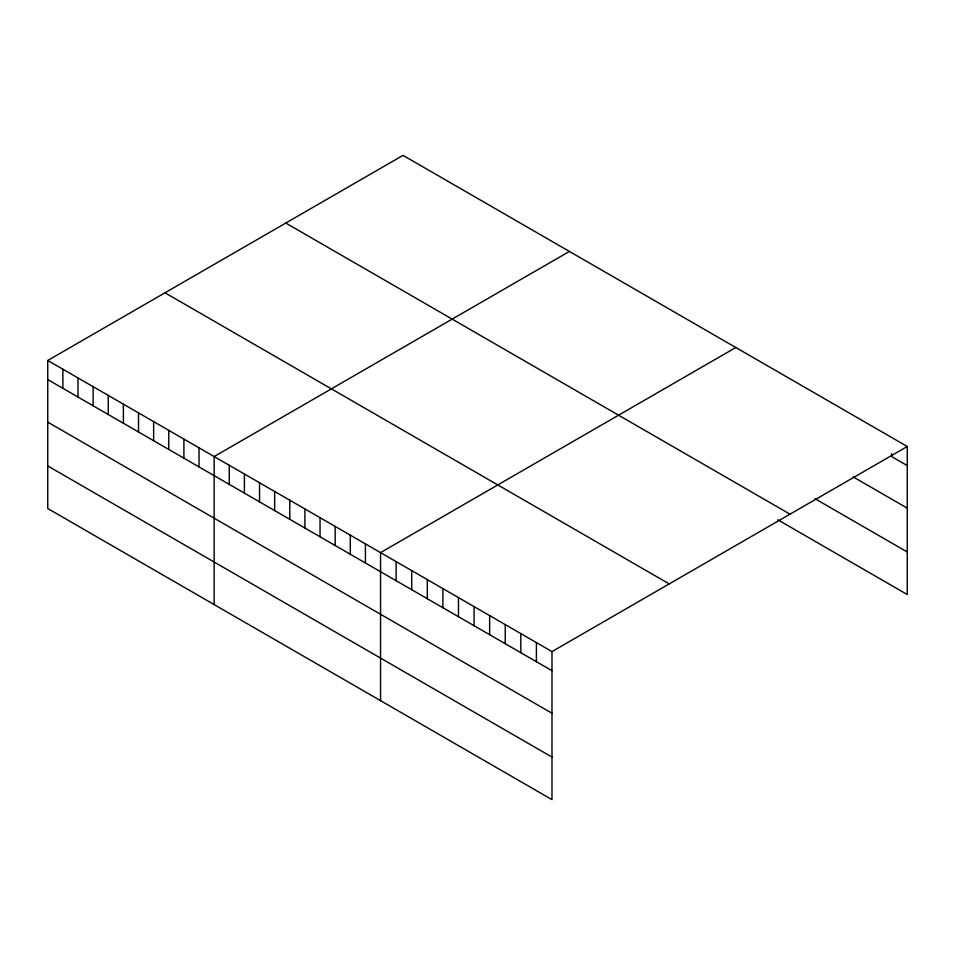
<?xml version="1.0" encoding="UTF-8"?>
<svg xmlns="http://www.w3.org/2000/svg" width="955" height="955" viewBox="0 0 955 955"><rect width="100%" height="100%" fill="white"/><g stroke="black" fill="none" stroke-linecap="round" stroke-linejoin="round"><path stroke-width="1.43" d="M47.75 360.477L551.99 651.597L551.99 799.633L47.75 508.514L47.75 360.477L403.01 155.367L907.25 446.486L907.25 594.523L777.776 519.771M569.407 251.44L214.147 456.55L214.147 604.575M735.804 347.513L380.544 552.623L380.544 700.648M551.99 651.597L907.25 446.486M907.25 465.586L891.66 456.586L891.66 453.649M853.304 476.987L907.25 508.132M814.937 498.677L907.25 551.966M285.772 223.052L790.012 514.172M164.988 292.791L669.228 583.911M47.75 379.577L551.99 670.697M47.75 422.122L551.99 713.242M47.75 465.956L551.99 757.076M536.4 642.596L536.4 661.696M520.821 633.607L520.821 652.695M505.231 624.606L505.231 643.706M489.64 615.605L489.64 634.705M474.062 606.604L474.062 625.704M458.472 597.615L458.472 616.703M442.893 588.614L442.893 607.714M427.303 579.613L427.303 598.713M411.712 570.613L411.712 589.713M396.134 561.612L396.134 580.712M365.419 543.884L365.419 562.984M350.294 535.146L350.294 554.246M335.169 526.42L335.169 545.52M320.044 517.682L320.044 536.782M304.908 508.955L304.908 528.043M289.783 500.217L289.783 519.317M274.658 491.479L274.658 510.579M259.533 482.752L259.533 501.853M244.408 474.014L244.408 493.114M229.272 465.288L229.272 484.376M199.022 447.811L199.022 466.911M183.897 439.085L183.897 458.173M168.772 430.347L168.772 449.447M153.636 421.621L153.636 440.709M138.511 412.882L138.511 431.982M123.386 404.144L123.386 423.244M108.261 395.418L108.261 414.506M93.136 386.68L93.136 405.78M78 377.953L78 397.041M62.875 369.215L62.875 388.315"/></g></svg>
